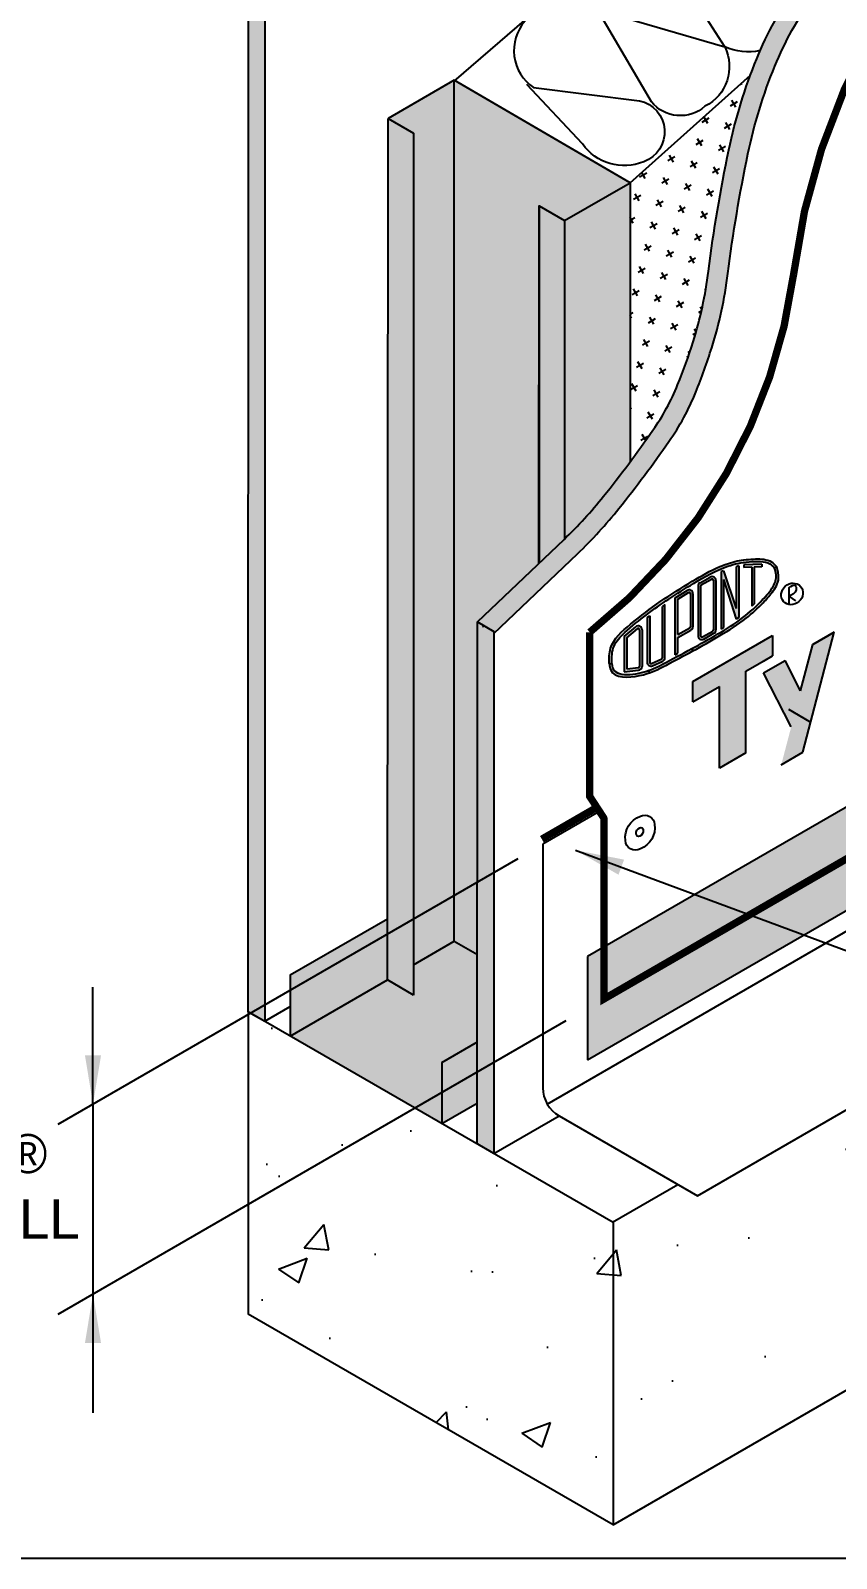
# Model space of a CAD drawing. Extents: x 27.5 to 78.5, y 3.2 to 69.2.
# Drawn here: x 39.84 to 49.72, y 39.02 to 57.75 of the extents above; entities that cross this region are included whole.
import ezdxf

# ---------------------------------------------------------------- set-up
doc = ezdxf.new("R2010")
doc.units = 0
doc.header["$LTSCALE"] = 1.5
doc.header["$MEASUREMENT"] = 0
doc.linetypes.add('DASHED', pattern=[0.75, 0.5, -0.25])
for name, color, linetype in [('CLADDING', 252, 'CONTINUOUS'), ('DUPONTLOGO', 242, 'CONTINUOUS'), ('FASTENING', 7, 'CONTINUOUS'), ('FLASHING', 124, 'CONTINUOUS'), ('INSULATION', 40, 'CONTINUOUS'), ('SEALANT', 252, 'CONTINUOUS'), ('STRUCTURE', 252, 'CONTINUOUS'), ('STRUCTURE_SHADING', 254, 'CONTINUOUS'), ('TEXT', 7, 'CONTINUOUS'), ('TITLE', 7, 'CONTINUOUS'), ('TYVEK', 160, 'DASHED'), ('TYVEK_TAPE', 130, 'CONTINUOUS'), ('TYVEK_TEXT', 182, 'CONTINUOUS')]:
    doc.layers.add(name, color=color, linetype=linetype)
doc.styles.add('DETAILS', font='sanss___.ttf', dxfattribs={"height": 1})
doc.dimstyles.new('TYVEKDETAILS', dxfattribs={"dimscale": 6, "dimtxt": 1.5, "dimasz": 0.1, "dimexe": 0.75, "dimexo": 0.75, "dimgap": 0.75, "dimtad": 0, "dimtih": 1, "dimtoh": 1, "dimdec": 4, "dimzin": 0, "dimtxsty": 'DETAILS', "dimcen": 0.0625, "dimazin": 3, "dimtfac": 1, "dimtdec": 4, "dimtofl": 0, "dimtmove": 0, "dimatfit": 3, "dimtolj": 1, "dimtzin": 0})

# ---------------------------------------------------------------- blocks, each defined once
blk = doc.blocks.new('A$C1409495A')
at = {"layer": 'DUPONTLOGO', "color": 242}
for p, q in [((0.2343235615273898, 0.523827359091797), (0.2343235615273898, 1.616091367395711e-07)), ((0.2343235615273898, 0.2619137603504669), (0.4408312526641112, 0.1288168849679323))]:
    blk.add_line(p, q, dxfattribs=at)
blk.add_ellipse((0.333973993873542, 0.3360725358395484), major_axis=(0.2603864479023359, 0.231586749987972), ratio=0.9031737347499492, dxfattribs=at)
blk.add_spline([(0.2343235615273898, 0.523827359091797), (0.4345512185534517, 0.5967801724010542), (0.456416738787766, 0.4563911861724819), (0.2343235615273898, 0.2619137603504669)], degree=3, dxfattribs=at)

msp = doc.modelspace()

# ---------------------------------------------------------------- hatches: boundary and pattern name
at = {"layer": 'DUPONTLOGO'}
h = msp.add_hatch(color=256, dxfattribs=at)
edge = h.paths.add_edge_path()
edge.add_spline(control_points=[(47.95210990937849, 51.00032775711185), (47.81886704680456, 50.91893686811019), (47.55463727323077, 50.75753312942994), (47.21905245677699, 50.49926466338906), (46.93222676198903, 50.25222191875929), (46.93197074085347, 50.05550508867682), (46.93188639119799, 49.99069404559296)], knot_values=[0, 0, 0, 0, 0.2326628988775917, 0.4613865531098924, 0.6535218754829092, 0.7479263056417517, 0.7479263056417517, 0.7479263056417517, 0.7479263056417517], degree=3, periodic=0)
edge.add_spline(control_points=[(46.93188639119799, 49.99069404559296), (46.932141868793, 49.98907154650709), (46.93239734638801, 49.98744904742125), (46.93265404636877, 49.9858275890447)], knot_values=[0, 0, 0, 0, 0.002347442690703379, 0.002347442690703379, 0.002347442690703379, 0.002347442690703379], degree=3, periodic=0)
edge.add_line((46.93265404636877, 49.98582758904465), (46.96352839466785, 49.99071688748194))
edge.add_spline(control_points=[(46.96352839466783, 49.99071688748192), (46.96339866997944, 49.99151760729131), (46.9632692543009, 49.9923226768951), (46.96314006714711, 49.99313210080024)], knot_values=[0.001174582396085617, 0.001174582396085617, 0.001174582396085617, 0.001174582396085617, 0.002358172592852494, 0.002358172592852494, 0.002358172592852494, 0.002358172592852494], degree=3, periodic=0)
edge.add_spline(control_points=[(46.96314006715365, 49.9931321007605), (46.96327227791453, 50.07101794756866), (46.96497519893182, 50.14234885718906), (47.01865262358133, 50.26465460993205), (47.06790294964257, 50.32082048902396), (47.21003164026879, 50.45140667377672), (47.30339701301746, 50.5232894490929), (47.4801086525672, 50.65809082655052), (47.56902113761453, 50.72108172479463), (47.76176279822684, 50.84742947583541), (47.86494144947528, 50.91046225239008), (47.96809365626231, 50.97347478082335)], knot_values=[0.001204580648238207, 0.001204580648238207, 0.001204580648238207, 0.001204580648238207, 0.1148556554967574, 0.1148556554967574, 0.2297113109935148, 0.2297113109935148, 0.3984913275604529, 0.3984913275604529, 0.5672713441273911, 0.5672713441273911, 0.7479263056417517, 0.7479263056417517, 0.7479263056417517, 0.7479263056417517], degree=3, periodic=0)
edge.add_spline(control_points=[(47.96809365626231, 50.97347478082335), (48.1045054199908, 51.05467140796806), (48.24003924463941, 51.13448454121433), (48.47226447187731, 51.21365657267722), (48.55778362530509, 51.23108732510556), (48.73773049840047, 51.24511375386831), (48.8413636643817, 51.25098011992328), (48.92307848544069, 51.20087408968642), (48.94119532319583, 51.18282605976674), (48.96059950217531, 51.16241483494292)], knot_values=[0, 0, 0, 0, 0.2378461726929006, 0.2378461726929006, 0.3759363467751121, 0.3759363467751121, 0.5140265208573236, 0.5140265208573236, 0.5560477353908875, 0.5560477353908875, 0.5560477353908875, 0.5560477353908875], degree=3, periodic=0)
edge.add_line((48.96059950217541, 51.16241483494289), (48.9886967251861, 51.17819404559298))
edge.add_spline(control_points=[(48.98869672518613, 51.17819404559296), (48.96808480699501, 51.20001388765684), (48.90039592301719, 51.27166955522617), (48.71282253012387, 51.27753650725869), (48.50171139687291, 51.25751479549189), (48.23531681435944, 51.1689015284644), (48.06181471216305, 51.06562755035708), (47.95210990937849, 51.00032775711185)], knot_values=[0, 0, 0, 0, 0.04405701235799464, 0.1446818277776674, 0.2573902707972445, 0.3686265973318987, 0.5599067828171413, 0.5599067828171413, 0.5599067828171413, 0.5599067828171413], degree=3, periodic=0)
h = msp.add_hatch(color=256, dxfattribs=at)
edge = h.paths.add_edge_path()
edge.add_spline(control_points=[(48.98869672518613, 51.17819404559296), (49.001623923636, 51.13068939483139), (49.03203319318281, 51.0189419241525), (48.93726809287509, 50.86296304643578), (48.79581624159018, 50.70757732468206), (48.59036084244772, 50.51671201272731), (48.2935745006962, 50.33253181072283), (48.07076381451216, 50.20846024262738), (47.96029155819205, 50.14694404559293)], knot_values=[0, 0, 0, 0, 0.07140672790437241, 0.16797347427779, 0.251697098529822, 0.3916885399395568, 0.5846187000068773, 0.7743438912938334, 0.7743438912938334, 0.7743438912938334, 0.7743438912938334], degree=3, periodic=0)
edge.add_line((47.96029155819205, 50.146944045593), (47.94552601414664, 50.17449021895013))
edge.add_spline(control_points=[(47.94552595814166, 50.17449018778862), (48.15973883425923, 50.2937638288375), (48.37816859851337, 50.40787343126905), (48.65736972956211, 50.62071995039528), (48.73896344658806, 50.69650850628602), (48.86069062615152, 50.824787301664), (48.90689437775891, 50.87765842639996), (48.97011022811321, 50.98393779038523), (48.98450705421419, 51.02960384459615), (48.97532901824088, 51.10655270447654), (48.96831918299613, 51.13388564957859), (48.96059950217531, 51.16241483494287)], knot_values=[0.0002505584379334802, 0.0002505584379334802, 0.0002505584379334802, 0.0002505584379334802, 0.3681301305683303, 0.3681301305683303, 0.5353339496185356, 0.5353339496185356, 0.6400473331687101, 0.6400473331687101, 0.7273425474151587, 0.7273425474151587, 0.7705355621334626, 0.7705355621334626, 0.7705355621334626, 0.7705355621334626], degree=3, periodic=0)
edge.add_line((48.96059950217531, 51.16241483494288), (48.98869672518603, 51.17819404559296))
for points in [[(48.30404155819205, 50.41315972239391), (48.33529155819181, 50.43382257047946), (48.33529155819228, 51.02190473489776), (48.49154155819205, 50.53713681090835), (48.52279155819201, 50.55779965899407), (48.52279155819203, 51.18916321275344), (48.49154155819228, 51.17911965660247), (48.49154155819222, 50.66636898926816), (48.33529155819215, 51.12890187584736), (48.30404155819203, 51.11885831969632)], [(48.7116329409553, 51.17400433244055), (48.80404155819192, 51.17797456212602), (48.80404155819198, 51.2092533908932), (48.58529155819201, 51.19985504937839), (48.58529155819201, 51.16857622061123), (48.6803829409553, 51.17266171222414), (48.6803829409553, 50.69481734070533), (48.7116329409553, 50.7240823074055)], [(47.61654155819215, 50.71419978631221), (47.58529155819215, 50.69280949074444), (47.58529155819192, 50.06444188985229, -0.2934388249167285), (47.5761672391626, 50.05023337930695), (47.4511672391626, 49.99304335092603, -0.5462656304046162), (47.42904155819193, 50.00725186147139), (47.42904155819201, 50.57815437112524), (47.39779155819217, 50.55595888900835), (47.39779155819192, 50.00725186147132, 0.5462656304051842), (47.46416860110405, 49.96462632983528), (47.58916860110416, 50.02181635821628, 0.2934388249164255), (47.61654155819203, 50.06444188985229)]]:
    msp.add_hatch(color=256, dxfattribs=at).paths.add_polyline_path(points)
h = msp.add_hatch(color=256, dxfattribs=at)
h.paths.add_polyline_path([(48.02279155819215, 50.33315514794822, 0.573672365212355), (48.09265400990151, 50.29230367687421), (48.21765400990139, 50.36264218337408, 0.2709125763483416), (48.24154155819203, 50.40349365444808), (48.24154155819192, 51.01072815620245, 0.5705986825333509), (48.17205848172173, 51.05179079741458), (48.04705848172161, 50.98296888349574, 0.2733997692986431), (48.02279155819193, 50.94190624228364)])
h.paths.add_polyline_path([(48.05404155819215, 50.94190624228368, -0.27339976929923), (48.06213053270204, 50.95559378935442), (48.18713053270189, 51.02441570327321, -0.5705986825352631), (48.21029155819203, 51.01072815620254), (48.21029155819203, 50.40349365444814, -0.2709125763481093), (48.20232904209515, 50.38987649742349), (48.07732904209515, 50.31953799092358, -0.5736723652120272), (48.05404155819204, 50.33315514794825)], flags=16)
h = msp.add_hatch(color=256, dxfattribs=at)
h.paths.add_polyline_path([(47.74154155819193, 50.10053286638352), (47.77279155819976, 50.11737643448674), (47.77279155828992, 50.31309488673534), (47.93565702351819, 50.40087842448069, 0.2758007751185747), (47.96029155798161, 50.44214132932336), (47.96029155815577, 50.84780086227042, 0.5880955590562489), (47.88868882041813, 50.88762302460475), (47.74154155843521, 50.79625131870858)])
h.paths.add_polyline_path([(47.77279155830617, 50.34859514429692), (47.92083004649376, 50.42838702772264, 0.275800775116446), (47.92904155798149, 50.44214132933678), (47.92904155815577, 50.84780086228383, 0.588095559058059), (47.90517397890985, 50.8610749163953), (47.77279155850388, 50.77887150044212)], flags=16)
h = msp.add_hatch(color=256, dxfattribs=at)
h.paths.add_polyline_path([(47.33529155819238, 50.40628822378383, 0.6390099729077502), (47.25808834629507, 50.4420298687952), (47.11654155819203, 50.32192177131944), (47.11654155819203, 49.89128676970395), (47.29356203254034, 49.91083646710678, 0.3823525855096099), (47.33529155819192, 49.95742820155317)])
h.paths.add_polyline_path([(47.30404155819181, 49.9574282015532, -0.3823525855080085), (47.29013171630802, 49.94189762340443), (47.14779155819204, 49.92617793318396), (47.14779155819193, 50.30745441459744), (47.2783071542266, 50.41820210545436, -0.6390099729074262), (47.30404155819237, 50.40628822378391)], flags=16)
h = msp.add_hatch(color=256, dxfattribs=at)
edge = h.paths.add_edge_path()
edge.add_spline(control_points=[(47.94552595814184, 50.17449018778865), (47.82281160733946, 50.10870720829297), (47.70019847937219, 50.04243243134417), (47.5308021044624, 49.95514140240257), (47.47785355361961, 49.92957376352402), (47.41904254822825, 49.90858231425713)], knot_values=[0.2810519083259829, 0.2810519083259829, 0.2810519083259829, 0.2810519083259829, 0.4864092395876224, 0.4864092395876224, 0.5821236414411977, 0.5821236414411977, 0.5821236414411977, 0.5821236414411977], degree=3, periodic=0)
edge.add_line((47.41904254822818, 49.9085823142571), (47.42954648168929, 49.87915381429752))
edge.add_spline(control_points=[(47.42954648168929, 49.87915381429752), (47.50362128424909, 49.90559777030906), (47.67021218186667, 49.99145312668298), (47.85012008032108, 50.08788895333228), (47.96029155819205, 50.14694404559293)], knot_values=[0.2810600832013738, 0.2810600832013738, 0.2810600832013738, 0.2810600832013738, 0.3977592114784792, 0.5821236414411975, 0.5821236414411975, 0.5821236414411975, 0.5821236414411975], degree=3, periodic=0)
edge.add_line((47.96029150160889, 50.14694401541155), (47.94552595814187, 50.17449018778867))
h = msp.add_hatch(color=256, dxfattribs=at)
edge = h.paths.add_edge_path()
edge.add_line((47.42954648168927, 49.87915381429752), (47.41904254822823, 49.90858231425713))
edge.add_spline(control_points=[(47.41904254822825, 49.90858231425713), (47.4002583345424, 49.90187765301252), (47.38087605594782, 49.89563983690925), (47.27722808267299, 49.86642977318559), (47.16853118298714, 49.84986912017476), (47.04673004834713, 49.86913025111323), (47.01508182392754, 49.88256152072478), (46.97741081451917, 49.92096854406952), (46.97007599846404, 49.95030209729522), (46.96352839466783, 49.99071688748192)], knot_values=[0.002358172592852481, 0.002358172592852481, 0.002358172592852481, 0.002358172592852481, 0.03292931765771284, 0.03292931765771284, 0.1592148645761484, 0.1592148645761484, 0.2213124727474919, 0.2213124727474919, 0.2810519083259829, 0.2810519083259829, 0.2810519083259829, 0.2810519083259829], degree=3, periodic=0)
edge.add_line((46.96352839466786, 49.99071688748194), (46.93265404636877, 49.98582758904464))
edge.add_spline(control_points=[(46.93265404636877, 49.9858275890447), (46.936835448753, 49.95941554997012), (46.96245968634528, 49.81078019689781), (47.22774789550303, 49.81817551373203), (47.39066518713125, 49.86527358502342), (47.42954648168929, 49.87915381429752)], knot_values=[0.002347442690703379, 0.002347442690703379, 0.002347442690703379, 0.002347442690703379, 0.04058508663443653, 0.2198056076657352, 0.2810600832013738, 0.2810600832013738, 0.2810600832013738, 0.2810600832013738], degree=3, periodic=0)
at = {"layer": 'INSULATION'}
h = msp.add_hatch(dxfattribs=at)
h.set_pattern_fill('CROSS', color=256, scale=0.8, angle=30, style=0)
h.set_pattern_definition([(30, (74.53968868966683, 6.784112725348606), (0.07320508075688777, 0.2732050807568878), [0.1, -0.3]), (120, (74.60798995985604, 6.765811455159384), (-0.2732050807568877, 0.07320508075688778), [0.09999999999999994, -0.2999999999999998])])
h.paths.add_polyline_path([(48.15017014369367, 54.80090748215726, -0.0207311522296443), (48.39936600750201, 56.28737606691548, -0.03672984945381909), (48.66354595243638, 57.20270599570456), (47.18917631695811, 55.88487270343426), (47.1891763169586, 52.46313651395841, 0.007628441071117122), (47.46866675688045, 52.85051075652136, 0.05565526587535737), (47.77212284757305, 53.40789263058775, 0.02091384948871555), (47.96174224206688, 53.93463845639484, 0.04479910819463596)])
at = {"layer": 'STRUCTURE'}
h = msp.add_hatch(dxfattribs=at)
h.set_pattern_fill('AR-SAND', color=256, scale=0.25, style=0)
h.set_pattern_definition([(37.50000000000001, (76.08999048823343, 7.033721541266445), (-0.01574833952740204, 0.4817059422532897), [0, -0.38, 0, -0.425, 0, -0.40625]), (7.499999999999999, (76.08999048823343, 7.033721541266445), (0.4424441763169318, 0.7055365163074351), [0, -0.205, 0, -0.3425, 0, -0.13125]), (327.5, (75.78249048823342, 7.033721541266445), (0.7785354654378738, 0.001414763384241124), [0, -0.125, 0, -0.45, 0, -0.5875]), (317.5, (75.78249048823342, 7.033721541266445), (0.7515316511430733, 0.2194188912335623), [0, -0.0625, 0, -0.295, 0, -0.3375])])
h.paths.add_polyline_path([(42.70899020540763, 58.30159015461075), (42.50899020540769, 58.41706020844864), (42.50532327678872, 45.72548620469437), (42.53608028850466, 45.7077286357007), (42.70899020540763, 45.80755822277018)])
h.paths.add_polyline_path([(55.76806102688651, 65.84124820875768), (55.56055027136289, 65.95238192587173), (42.50899020540788, 58.41706020844854), (42.70899020540789, 58.3015901546106)])
h.paths.add_polyline_path([(42.70899020540763, 45.80755822277017), (42.53608028850468, 45.70772863570069), (42.70899020540763, 45.60789904863123)])
h = msp.add_hatch(dxfattribs=at)
h.set_pattern_fill('AR-SAND', color=256, scale=0.25, style=0)
h.set_pattern_definition([(37.50000000000001, (74.53968868966683, 6.784112725348606), (-0.01574833952740204, 0.4817059422532897), [0, -0.38, 0, -0.425, 0, -0.40625]), (7.499999999999999, (74.53968868966683, 6.784112725348606), (0.4424441763169318, 0.7055365163074351), [0, -0.205, 0, -0.3425, 0, -0.13125]), (327.5, (74.23218868966683, 6.784112725348606), (0.7785354654378738, 0.001414763384241124), [0, -0.125, 0, -0.45, 0, -0.5875]), (317.5, (74.23218868966683, 6.784112725348606), (0.7515316511430733, 0.2194188912335623), [0, -0.0625, 0, -0.295, 0, -0.3375])])
h.paths.add_polyline_path([(58.5331259685736, 64.24483722034785), (58.32561521304996, 64.35597093746192), (50.42557564408303, 59.79488096570939), (50.62557564408304, 59.67941091187145)])
h.paths.add_polyline_path([(50.63728690862531, 59.67264941013543), (50.42557564408303, 59.79488096570938, 0.02202440919495274), (49.23908446332102, 58.29683573957614, 0.06029966926027795), (48.74186124972452, 57.40399898430738, 0.04506024657636597), (48.39936600750201, 56.28737606691546, 0.02073115222964359), (48.15017014369368, 54.80090748215729, -0.04479910819463411), (47.9617422420669, 53.9346384563949, -0.02091384948871538), (47.77212284757308, 53.40789263058782, -0.05565526587535707), (47.46866675688049, 52.85051075652142, -0.01612494577826618), (46.86417741450685, 52.04200037745606, -0.03370422444087551), (46.37853862616671, 51.51187574299327), (45.31913900224888, 50.50136698537707), (45.51913900224882, 50.3858969315392), (45.51913900224882, 50.36046517679755), (46.54418963546676, 51.33821013581132, 0.03370422444086479), (47.05165985458741, 51.89216602004284, 0.01612494577826873), (47.66541616367502, 52.7130710572857, 0.05565526587535749), (47.99434096466615, 53.31723333191631, 0.02091384948871565), (48.19075766795198, 53.86286147744845, 0.04479910819463601), (48.38830828113387, 54.77107080177028, -0.02073115222964427), (48.63421506367419, 56.23791981538912, -0.04506024657635373), (48.96405107240266, 57.31327036314376, -0.06032015627787331), (49.43340417992303, 58.15598134137856, -0.02256722528568807)])
h.paths.add_polyline_path([(45.51913900224882, 50.38589693153919), (45.31913900224887, 50.50136698537708), (45.31731199514517, 47.3134735102083), (45.51913900224882, 47.42999838708933)])
h.paths.add_polyline_path([(45.51913900224882, 47.42999838708934), (45.31731199514517, 47.31347351020831), (45.31597749087307, 44.98493441859453), (45.51913900224882, 45.1022297718763)])
h.paths.add_polyline_path([(45.51913900224882, 45.1022297718763), (45.31597749087306, 44.98493441859453), (45.31547207362991, 44.10304604037522), (45.51913900224882, 43.98545888431206)])
h = msp.add_hatch(dxfattribs=at)
h.set_pattern_fill('AR-CONC', color=256, scale=0.5, style=0)
h.set_pattern_definition([(49.99999999999999, (74.53968868966683, 6.784112725348606), (3.586300913003767, -0.3137606749129755), [0.375, -4.125]), (355, (74.53968868966683, 6.784112725348606), (-0.693756668065, 3.760960668500059), [0.3, -3.3]), (100.4514, (74.83854708966682, 6.757966025348606), (2.892546908570108, 3.447197710304768), [0.3187009499999999, -3.505710559999998]), (46.18420000000001, (74.53968868966683, 7.784112725348606), (5.336205243128222, -0.8275950716450904), [0.5625, -6.1875]), (96.6356, (74.98437241466682, 7.715146190348607), (4.673313527743517, 4.870589354502209), [0.47805144, -5.258565]), (351.1842, (74.53968868966683, 7.784112725348606), (4.673309725668136, 4.870593004626623), [0.45, -4.95]), (21, (75.03968868966683, 7.534112725348606), (2.984535260592308, -2.013094453326694), [0.375, -4.125]), (326.0000000000001, (75.03968868966683, 7.534112725348606), (1.216576659607909, 3.625750225234265), [0.3, -3.3]), (71.4514, (75.28839985466682, 7.366354695348607), (4.20111314290745, 1.612652483549762), [0.31870095, -3.50571056]), (37.50000000000001, (74.53968868966683, 6.784112725348606), (0.06079927658645334, 1.664469269156557), [0, -3.26, 0, -3.35, 0, -3.3125]), (7.499999999999999, (74.53968868966683, 6.784112725348606), (1.315347687210743, 1.972058559411801), [0, -1.91, 0, -3.185, 0, -1.2625]), (327.5, (73.42468868966682, 6.784112725348606), (2.669112180862045, -0.112774358671899), [0, -1.25, 0, -3.9, 0, -5.175]), (317.5, (72.92468868966682, 6.784112725348606), (2.915930846711931, 0.5005249116615882), [0, -1.625, 0, -2.59, 0, -3.675])])
h.paths.add_polyline_path([(60.6969970902032, 47.35456132178302), (60.6969970902032, 50.51233982469029), (47.67661883615988, 42.99502093476762), (47.43586022074683, 43.41202708902294), (46.98116473033427, 43.14950852523395), (46.98116473033427, 39.43572181665291)])
h.paths.add_polyline_path([(46.98116473033429, 43.14135793663977), (44.5519870434113, 44.54384432809417), (42.50532327678871, 43.36220245149396), (42.50532327678871, 42.01985008470755), (46.98116473033427, 39.43572181665292)])
h.paths.add_polyline_path([(44.5519870434113, 44.54384432809417), (42.53608028850468, 45.7077286357007), (42.50532327678871, 45.68997106670701), (42.50532327678871, 43.36220245149397)])
at = {"layer": 'STRUCTURE_SHADING'}
h = msp.add_hatch(color=256, dxfattribs=at)
h.paths.add_polyline_path([(44.21555275337764, 46.11562183745572), (44.21587480372006, 46.67755845124355), (43.02257064619035, 45.98860397466867), (43.02257064619036, 45.42685329673272)])
h.paths.add_polyline_path([(44.21587480372005, 46.67755845124356), (44.21598272661362, 46.86587008261914), (43.02257064619035, 46.17685329673269), (43.02257064619035, 45.98860397466868)])
h.paths.add_polyline_path([(45.31680240309446, 46.42430062731713), (45.03350125186547, 46.58786462324093), (44.53410243581755, 46.29953658236264), (44.53410243581754, 45.92959841285695), (44.21372658319608, 46.1145674976098), (43.02257064619037, 45.42685329673271), (44.5519870434113, 44.54384432809419), (44.88129918013919, 44.73397277888145), (44.88129918013918, 45.1037158773069), (45.31618946372174, 45.3547998996012)])
h.paths.add_polyline_path([(45.31618946372173, 45.35479989960121), (44.88129918013918, 45.1037158773069), (44.88129918013919, 44.73397277888142), (45.31597749087307, 44.98493441859451)], flags=17)
h.paths.add_polyline_path([(45.31597749087306, 44.98493441859453), (44.88129918013919, 44.73397277888143), (44.8812991801392, 44.35371587730691), (45.31575949048576, 44.6045516544377)])
h.paths.add_polyline_path([(45.03350125186547, 57.14029312431683), (44.22160243581764, 56.67154312431681), (44.53410243581755, 56.49112116519508), (44.53410243581754, 46.86128726029862), (45.03350125186547, 47.14961530117689)])
h.paths.add_polyline_path([(44.53410243581756, 56.4911211651951), (44.22160243581764, 56.6715431243168), (44.21587480372006, 46.67755845124355), (44.53410243581754, 46.86128726029862)])
h.paths.add_polyline_path([(46.07416594527869, 55.60196508343852), (46.38666594527859, 55.42154312431686), (47.18917631692143, 55.88487270341231), (45.04261496929874, 57.13498548442178), (45.03350125186547, 57.1271152379252), (45.03350125186549, 47.14961530117687), (45.31731199514518, 47.31347351020831), (45.31913900224889, 50.50136698537707), (46.07165412129575, 51.21915383452026)])
h.paths.add_polyline_path([(46.38666594527861, 55.42154312431685), (46.07416594527862, 55.60196508343856), (46.07416594527862, 51.22154973883717), (46.37853862616671, 51.51187574299327, 0.0005264766358230605), (46.3866659452786, 51.5196443497678)], flags=17)
h.paths.add_polyline_path([(47.18917631695811, 55.88487270343348), (46.3866659452786, 55.42154312431686), (46.3866659452786, 53.11833380051462), (46.3866659452786, 51.5196443497678, 0.03317715909338365), (46.8641774145067, 52.04200037745589, 0.008495459695957653), (47.1891763169586, 52.46313651395841)])
h.paths.add_polyline_path([(51.60025597998427, 62.66058297385781), (51.32962304130155, 62.81683297385788), (51.32962304130166, 62.50433297385781), (51.64212304130154, 62.32391101473611)])
h.paths.add_polyline_path([(52.14152185734947, 62.97308297385788), (52.14152185734946, 63.27474213204875), (52.13213341294433, 63.28016255295333), (51.32962304130156, 62.81683297385787), (51.60025597998428, 62.66058297385781)])
h.paths.add_polyline_path([(52.14152185734947, 63.27474213204875), (52.14152185734947, 62.97308297385784), (54.02773753927677, 61.87459010556447), (54.29719692240874, 62.0301625529514)])
h.paths.add_polyline_path([(53.18218655076262, 61.74725493297959), (53.18218655076262, 61.38641101473218), (53.48529810636079, 61.56141255295129)])
h = msp.add_hatch(color=256, dxfattribs=at)
h.paths.add_polyline_path([(45.31731199514516, 47.31347351020831), (45.03350125186547, 47.14961530117688), (45.03350125186548, 46.58786462324092), (45.31680240309446, 46.42430062731712)])
h.paths.add_polyline_path([(45.03350125186548, 47.14961530117688), (44.53410243581754, 46.86128726029862), (44.53410243581754, 46.29953658236265), (45.03350125186547, 46.58786462324092)])
h.paths.add_polyline_path([(44.53410243581755, 46.86128726029862), (44.21587480372006, 46.67755845124355), (44.21555154527629, 46.11351385526154), (44.53410243581755, 45.92959841285695)])
msp.add_hatch(color=256, dxfattribs=at).paths.add_polyline_path([(44.88129918013919, 44.73397277888143), (44.55198704341132, 44.54384432809417), (44.88129918013919, 44.35371587730693)])
at = {"layer": 'TYVEK_TAPE'}
msp.add_hatch(color=256, dxfattribs=at).paths.add_polyline_path([(51.09061344287785, 48.95439367574044), (46.66859279940816, 46.40133886687114), (46.66859279940816, 45.13695532291661), (51.09061344287785, 47.69001013178591)])
at = {"layer": 'TYVEK_TEXT'}
for points in [[(49.69234236576088, 50.3776064782955), (49.43008283934171, 50.22619087011971), (49.28014032747242, 49.65563564787735), (49.08857648839552, 50.02902208647106), (48.82631696197645, 49.87760647829546), (49.1649920965713, 49.2174782257195), (49.04282331292261, 48.75260647829555), (49.30508283934172, 48.90402208647113)], [(48.28505108461118, 49.70944404559295), (48.28505108461118, 48.70944404559292), (48.60981061103032, 48.89694404559294), (48.60981061103043, 49.89694404559292), (48.93457013744958, 50.08444404559293), (48.93457013744958, 50.33444404559292), (47.96029155819203, 49.77194404559293), (47.96029155819203, 49.52194404559293)]]:
    msp.add_hatch(color=256, dxfattribs=at).paths.add_polyline_path(points)

# ---------------------------------------------------------------- linework, layer by layer
at = {"layer": 'CLADDING'}
msp.add_lwpolyline([(46.96352839466775, 49.99071688748191), (46.93265404636875, 49.98582758904463)], dxfattribs=at)
at = {"layer": 'DUPONTLOGO'}
for p, q in [((48.33529155819215, 51.12890187584736), (48.30404155819203, 51.11885831969632)), ((48.30404155819203, 51.11885831969632), (48.30404155819203, 50.4131597223939)), ((48.33529155819215, 51.12890187584736), (48.49154155819215, 50.66636898926848)), ((48.52279155819203, 51.18916321275344), (48.49154155819215, 51.17911965660244)), ((48.49154155819227, 51.17911965660244), (48.49154155819227, 50.66636898926839)), ((48.52279155819203, 51.18916321275344), (48.52279155819203, 50.55779965899409)), ((48.80404155819203, 51.2092533908932), (48.58529155819203, 51.19985504937839)), ((48.58529155819203, 51.19985504937839), (48.58529155819203, 51.16857622061123)), ((48.6803829409554, 51.17266171222414), (48.58529155819193, 51.16857622061123)), ((48.6803829409553, 51.17333302233234), (48.6803829409553, 50.69481734070538)), ((48.80538294095529, 51.17803219308973), (48.7116329409553, 51.17400433244055)), ((48.7116329409553, 51.17400433244055), (48.7116329409553, 50.72408230740545)), ((48.80404155819203, 51.2092533908932), (48.80404155819192, 51.17797456212602)), ((48.98869672518608, 51.17819404559296), (48.96059950217537, 51.16241483494285)), ((48.02279155819193, 50.94190624228362), (48.02279155819215, 50.33315514794822)), ((48.04705848172161, 50.98296888349574), (48.17205848172173, 51.05179079741458)), ((48.05404155819215, 50.94190624228368), (48.05404155819204, 50.33315514794825)), ((48.06213053270201, 50.9555937893544), (48.18713053270189, 51.02441570327321)), ((48.21029155819203, 51.0107281562025), (48.21029155819203, 50.40349365444814)), ((48.24154155819192, 51.01072815620245), (48.24154155819203, 50.40349365444808)), ((48.33529155819226, 51.02190473489776), (48.49154155819203, 50.53713681090835)), ((48.33529155819226, 51.02190473489787), (48.33529155819181, 50.43382257047961)), ((47.7415415584351, 50.7962513187085), (47.88868882041813, 50.88762302460475)), ((47.74154155819193, 50.10053286638352), (47.74154155843521, 50.79625131870847)), ((47.77279155850388, 50.77887150044212), (47.90517397890985, 50.8610749163953)), ((47.77279155830617, 50.34859514429692), (47.77279155850388, 50.77887150044212)), ((47.92904155815577, 50.84780086228383), (47.92904155798149, 50.44214132933678)), ((47.96029155815577, 50.84780086227042), (47.96029155798161, 50.44214132932336)), ((47.39779155819215, 50.55595888900834), (47.42904155819204, 50.57815437112524)), ((47.42904155819204, 50.57815437112524), (47.42904155819193, 50.0072518614713)), ((47.61654155819215, 50.71419978631221), (47.58529155819215, 50.69280949074444)), ((47.58529155819192, 50.06444188985228), (47.58529155819215, 50.69280949074444)), ((47.61654155819203, 50.06444188985228), (47.61654155819215, 50.71419978631221)), ((48.52279155819203, 50.55779965899409), (48.49154155819203, 50.53713681090835)), ((48.7116329409553, 50.72408230740548), (48.6803829409554, 50.69481734070547)), ((47.11654155819203, 50.32192177131944), (47.25808834629507, 50.4420298687952)), ((47.14779155819193, 50.30745441459743), (47.2783071542266, 50.41820210545436)), ((47.30404155819237, 50.40628822378387), (47.30404155819181, 49.9574282015532)), ((47.33529155819238, 50.40628822378383), (47.33529155819192, 49.95742820155317)), ((47.39779155819215, 50.55595888900834), (47.39779155819192, 50.0072518614713)), ((47.77279155830607, 50.34859514429687), (47.92083004649376, 50.42838702772264)), ((47.77279155829003, 50.3130948867354), (47.93565702351819, 50.40087842448069)), ((48.07732904209515, 50.31953799092358), (48.20232904209515, 50.38987649742349)), ((48.33529155819181, 50.43382257047948), (48.30404155819203, 50.4131597223939)), ((47.11654155819203, 50.32192177131944), (47.11654155819203, 49.89128676970395)), ((47.14779155819193, 50.30745441459743), (47.14779155819204, 49.92617793318396)), ((47.77279155819976, 50.11737643448674), (47.77279155828992, 50.31309488673526)), ((48.09265400990151, 50.29230367687421), (48.21765400990139, 50.36264218337408)), ((47.45116723916263, 49.99304335092604), (47.57616723916274, 50.050233379307)), ((47.46416860110403, 49.96462632983528), (47.58916860110415, 50.02181635821626)), ((47.74154155819193, 50.10053286638352), (47.77279155819976, 50.11737643448674)), ((47.94552595814186, 50.17449018778865), (47.96029150167081, 50.14694401529597)), ((47.96029155819203, 50.14694404559293), (47.94552790723154, 50.17448668726576)), ((47.11654155819203, 49.89128676970395), (47.29356203254034, 49.91083646710678)), ((47.14779155819204, 49.92617793318396), (47.29013171630802, 49.94189762340443)), ((47.42954648168929, 49.87915381429751), (47.41904254822818, 49.90858231425716))]:
    msp.add_line(p, q, dxfattribs=at)
for centre, radius, start, end in [((48.06966655819193, 50.94190624228362), 0.04687499999999999, 118.8360950130773, 180), ((48.06966655819215, 50.94190624228368), 0.01562499999999999, 118.8360950130773, 180), ((48.19466655819193, 51.01072815620245), 0.04687499999999999, 0, 118.8360950130634), ((48.19466655819204, 51.0107281562025), 0.01562499999999999, 0, 118.8360950130791), ((47.91341655815577, 50.84780086229055), 0.04687499999999999, 359.9999999753909, 121.8383859097844), ((47.91341655815577, 50.84780086229055), 0.01562499999999999, 359.9999999753909, 121.8383859097844), ((47.28841655819238, 50.40628822378389), 0.04687499999999999, 359.9999999999345, 130.3159340501481), ((47.28841655819238, 50.40628822378389), 0.01562499999999999, 359.9999999999345, 130.3159340501481), ((47.9134165579816, 50.4421413293435), 0.01562499999999999, 298.3244090050583, 359.9999999753742), ((47.9134165579816, 50.4421413293435), 0.04687499999999999, 298.3244090050583, 359.9999999753742), ((48.19466655819204, 50.40349365444814), 0.01562499999999999, 299.3668080741876, 0), ((48.19466655819204, 50.40349365444808), 0.04687499999999999, 299.3668080742091, 1.058488597991058e-11), ((48.06966655819215, 50.33315514794822), 0.04687499999999999, 180.0000000000094, 299.3668080741979), ((48.06966655819203, 50.33315514794825), 0.01562499999999999, 180, 299.3668080742091), ((47.44466655819192, 50.0072518614713), 0.04687499999999999, 179.9999999999788, 294.5850530263612), ((47.44466655819192, 50.0072518614713), 0.01562499999999999, 179.9999999999788, 294.5850530263612), ((47.56966655819204, 50.06444188985229), 0.01562499999999999, 294.5850530263783, 359.9999999999808), ((47.56966655819204, 50.06444188985229), 0.04687499999999999, 294.5850530263783, 359.9999999999808), ((47.28841655819193, 49.95742820155323), 0.01562499999999999, 276.3020641363324, 359.9999999999296), ((47.28841655819193, 49.95742820155323), 0.04687499999999999, 276.3020641363324, 359.9999999999296)]:
    msp.add_arc(centre, radius, start, end, dxfattribs=at)
for points, knots in [([(47.94552595814166, 50.17449018778862), (48.15973883425923, 50.2937638288375), (48.37816859851337, 50.40787343126905), (48.65736972956211, 50.62071995039528), (48.73896344658806, 50.69650850628602), (48.86069062615152, 50.824787301664), (48.90689437775891, 50.87765842639996), (48.97011022811321, 50.98393779038523), (48.98450705421419, 51.02960384459615), (48.97532901824088, 51.10655270447654), (48.96831918299613, 51.13388564957859), (48.96059950217531, 51.16241483494287)], [0.0002505584379334802, 0.0002505584379334802, 0.0002505584379334802, 0.0002505584379334802, 0.3681301305683303, 0.3681301305683303, 0.5353339496185356, 0.5353339496185356, 0.6400473331687101, 0.6400473331687101, 0.7273425474151587, 0.7273425474151587, 0.7705355621334626, 0.7705355621334626, 0.7705355621334626, 0.7705355621334626]), ([(47.96809365626231, 50.97347478082335), (48.1045054199908, 51.05467140796806), (48.24003924463941, 51.13448454121433), (48.47226447187731, 51.21365657267722), (48.55778362530509, 51.23108732510556), (48.73773049840047, 51.24511375386831), (48.8413636643817, 51.25098011992328), (48.92307848544069, 51.20087408968642), (48.94119532319583, 51.18282605976674), (48.96059950217531, 51.16241483494292)], [0, 0, 0, 0, 0.2378461726929006, 0.2378461726929006, 0.3759363467751121, 0.3759363467751121, 0.5140265208573236, 0.5140265208573236, 0.5560477353908875, 0.5560477353908875, 0.5560477353908875, 0.5560477353908875]), ([(46.96314006715365, 49.9931321007605), (46.96327227791453, 50.07101794756866), (46.96497519893182, 50.14234885718906), (47.01865262358133, 50.26465460993205), (47.06790294964257, 50.32082048902396), (47.21003164026879, 50.45140667377672), (47.30339701301746, 50.5232894490929), (47.4801086525672, 50.65809082655052), (47.56902113761453, 50.72108172479463), (47.76176279822684, 50.84742947583541), (47.86494144947528, 50.91046225239008), (47.96809365626231, 50.97347478082335)], [0.001204580648238207, 0.001204580648238207, 0.001204580648238207, 0.001204580648238207, 0.1148556554967574, 0.1148556554967574, 0.2297113109935148, 0.2297113109935148, 0.3984913275604529, 0.3984913275604529, 0.5672713441273911, 0.5672713441273911, 0.7479263056417517, 0.7479263056417517, 0.7479263056417517, 0.7479263056417517]), ([(46.96314006714711, 49.99313210080024), (46.96978972707211, 49.95146856423978), (46.97704485818876, 49.92134165043288), (47.01508182392754, 49.88256152072478), (47.04673004834713, 49.86913025111323), (47.16853118298714, 49.84986912017476), (47.27722808267299, 49.86642977318559), (47.44412234553802, 49.91346390129608), (47.51360141578516, 49.9462777781725), (47.70019847937219, 50.04243243134417), (47.82281160733946, 50.10870720829297), (47.94552595814184, 50.17449018778865)], [0.001174582396085617, 0.001174582396085617, 0.001174582396085617, 0.001174582396085617, 0.06209760817134347, 0.06209760817134347, 0.1241952163426869, 0.1241952163426869, 0.2504807632611225, 0.2504807632611225, 0.3767663101795581, 0.3767663101795581, 0.5821236414411975, 0.5821236414411975, 0.5821236414411975, 0.5821236414411975])]:
    msp.add_open_spline(points, degree=3, knots=knots, dxfattribs=at)
for points in [[(47.95210990937849, 51.00032775711185), (48.28945317255729, 51.18074937506532), (48.50125687299933, 51.24881753092956), (48.72534560368004, 51.27325138640714), (48.92336073287006, 51.23731501868821), (48.98869672518613, 51.17819404559296)], [(47.96029155819205, 50.14694404559293), (48.29035162999335, 50.3341416466406), (48.61206662336136, 50.54718542077313), (48.81905410299296, 50.73572347514852), (48.92906318720397, 50.86196365267784), (49.01055388778732, 51.03706308654051), (48.98869672518613, 51.17819404559296)], [(46.93188639119799, 49.99069404559296), (46.94942529956133, 50.17868652530393), (47.19489976198511, 50.47433194926867), (47.55932509928735, 50.75083188336208), (47.95210990937849, 51.00032775711185)], [(46.93188639119799, 49.99069404559296), (46.95145446873485, 49.91191786029555), (47.30338696931668, 49.84392156871178), (47.63477107603595, 49.97374650566013), (47.96029155819205, 50.14694404559293)]]:
    msp.add_spline(points, degree=3, dxfattribs=at)
at = {"layer": 'FASTENING'}
for points in [[(47.3145154032712, 48.12123398520318, -0.546252201092799), (47.48772048402809, 48.02123398520318, -0.3537160203436517), (47.3145154032712, 47.72123398520317, -0.5560120530374328), (47.13060341597071, 47.82269588319933, -0.3458248453514607), (47.3145154032712, 48.12123398520318, -1.000000000000007)], [(47.30755084314868, 47.97815125741836, -0.546252201092799), (47.3508521133379, 47.95315125741837, -0.3537160203436517), (47.30755084314868, 47.87815125741837, -0.5560120530374328), (47.26157284632355, 47.90351673191741, -0.3458248453514607), (47.30755084314868, 47.97815125741836, -1.000000000000007)]]:
    msp.add_lwpolyline(points, format="xyb", dxfattribs=at)
at = {"layer": 'FLASHING'}
for p, q in [((48.01489877577355, 43.4683310518019), (60.93775570561624, 50.92934597894562)), ((46.81489580401036, 48.17810392539064), (46.11917304905341, 47.7764282055349)), ((46.11917304905341, 47.7764282055349), (46.11917304905341, 44.79376891810931)), ((46.17276288753963, 44.59376891810932), (51.0906134428659, 47.43309126006129)), ((46.3191730490534, 44.44735875659554), (48.01489877577355, 43.4683310518019))]:
    msp.add_line(p, q, dxfattribs=at)
msp.add_arc((46.5191730490534, 44.79376891810931), 0.3999999999999999, 180, 240, dxfattribs=at)
at = {"layer": 'INSULATION'}
msp.add_line((45.3891481673099, 50.43916971999558), (45.38768006435832, 50.44464875480161), dxfattribs=at)
for points in [[(45.03350125186548, 57.12711523792519), (51.32962304130164, 62.5641973965814)], [(47.18917631692044, 55.88487270340058), (48.66354595243638, 57.20270599570456)]]:
    msp.add_lwpolyline(points, dxfattribs=at)
msp.add_lwpolyline([(48.78372982878422, 57.50294282968842, -0.1604671838040611), (48.34929769547393, 57.54989165646995), (47.61564065725707, 58.69621245378544, 0.3022487078637426), (46.87921976804193, 58.57455524555434, 0.3254773018761404), (46.78874882377289, 58.0017031823592), (48.34929769547393, 57.54989165646995, -0.4122668321748071), (48.10591024484987, 56.82103906585645, -0.4290572560126745), (47.45002563735122, 56.87658075384125), (46.78874882377289, 58.0017031823592, 0.4190233518637325), (45.89630683762756, 57.86366869279359, 0.4440705377667838), (46.00296644937668, 57.05216681049942), (47.30302170675208, 56.8886398484356, -0.755324433505207), (47.35632975944564, 56.14202964473809, -0.3502475624283515), (46.6034097945285, 56.36083424621713), (45.92160370758794, 57.08985596167955)], format="xyb", dxfattribs=at)
at = {"layer": 'SEALANT', "linetype": 'CONTINUOUS', "const_width": 0.09}
msp.add_lwpolyline([(46.10683720099086, 47.83960286483966), (46.78161082818178, 48.22918360014042)], dxfattribs=at)
at = {"layer": 'STRUCTURE'}
for p, q in [((45.03350125186548, 57.14029312431683), (44.22160243581764, 56.67154312431679)), ((45.03350125186548, 57.14029312431683), (44.22160243581764, 56.67154312431679)), ((45.03350125186549, 46.58786462324093), (45.03350125186548, 57.14029312431683)), ((47.18917631692143, 55.88487270341231), (45.03350125186548, 57.14029312431683)), ((44.21555154527629, 46.11351385526154), (44.22160243581764, 56.67154312431679)), ((44.22160243581764, 56.67154312431679), (44.53410243581755, 56.49112116519509)), ((44.22160243581764, 56.67154312431679), (44.53410243581755, 56.49112116519509)), ((44.53410243581755, 56.49112116519509), (44.53410243581754, 45.92959841285695)), ((46.3866659452786, 55.42154312431686), (47.18917631692143, 55.88487270341231)), ((47.18917631695811, 55.88487270343425), (47.1891763169586, 52.4631365139584)), ((46.07416594527862, 55.60196508343859), (46.07416594527862, 51.22154973883718)), ((46.07416594527862, 55.60196508343859), (46.3866659452786, 55.42154312431686)), ((46.3866659452786, 55.42154312431686), (46.3866659452786, 53.11833380051462)), ((46.98116473033427, 39.43572181665292), (60.6969970902032, 47.35456132178302)), ((44.53410243581755, 46.29953658236265), (45.03350125186548, 46.58786462324092)), ((45.03350125186548, 46.58786462324092), (45.31680240309446, 46.42430062731712)), ((43.02257064619035, 46.1768532967327), (43.02257064619037, 45.42685329673269)), ((44.53410243581755, 45.92959841285695), (44.21372658319608, 46.1145674976098)), ((44.53410243581755, 45.92959841285695), (44.53410243581755, 45.92959841285695)), ((46.98116473033428, 43.14135793663977), (42.50532327678871, 45.72548620469438)), ((42.50532327678871, 45.72548620469438), (42.50532327678871, 42.01985008470754)), ((42.50532327678871, 45.72548620469437), (42.70899020540763, 45.60789904863123)), ((44.88129918013918, 45.1037158773069), (44.8812991801392, 44.35371587730688)), ((45.51913900224882, 43.98545888431206), (46.3191730490534, 44.44735875659555)), ((46.97410611355593, 43.14543323093686), (47.7741401603605, 43.60733310322033)), ((46.98116473033428, 43.15765911382812), (46.98116473033427, 39.43572181665292)), ((46.98116473033427, 39.43572181665292), (42.50532327678871, 42.01985008470754))]:
    msp.add_line(p, q, dxfattribs=at)
at = {"layer": 'STRUCTURE', "linetype": 'CONTINUOUS'}
for p, q in [((51.09061344287785, 48.95439367574044), (46.66859279940816, 46.40133886687114)), ((46.66859279940816, 45.13695532291661), (51.09061344285442, 47.6900101317724)), ((46.66859279940816, 46.40133886687114), (46.66859279940816, 45.13695532291661))]:
    msp.add_line(p, q, dxfattribs=at)
at = {"layer": 'STRUCTURE'}
for points in [[(45.31913900224888, 50.50136698537708), (46.37853862616671, 51.51187574299327, 0.03370422444086486), (46.8641774145067, 52.04200037745589, 0.01612494577826863), (47.46866675688045, 52.85051075652136, 0.05565526587535737), (47.77212284757305, 53.40789263058775, 0.02091384948871555), (47.96174224206688, 53.93463845639484, 0.04479910819463596), (48.15017014369367, 54.80090748215726, -0.02073115222964429), (48.39936600750201, 56.28737606691548, -0.04506024657635389), (48.74186124972441, 57.40399898430711, -0.06029966926032423), (49.23908446332131, 58.29683573957654, -0.02202440919494416), (50.42557564408286, 59.7948809657092)], [(45.51913900224882, 50.36046517679755), (46.54418963546676, 51.33821013581132, 0.03370422444086479), (47.05165985458741, 51.89216602004284, 0.01612494577826873), (47.66541616367502, 52.7130710572857, 0.0556552658753575), (47.99434096466615, 53.31723333191631, 0.02091384948871565), (48.19075766795198, 53.86286147744845, 0.04479910819463601), (48.38830828113387, 54.77107080177028, -0.02073115222964426), (48.63421506367419, 56.23791981538912, -0.04506024657635373), (48.96405107240266, 57.31327036314376, -0.06032015627787334), (49.43340417992303, 58.15598134137856, -0.02256722528568795), (50.6372869086253, 59.67264941013542)]]:
    msp.add_lwpolyline(points, format="xyb", dxfattribs=at)
for points in [[(42.50532327678871, 45.72548620469437), (42.50899020540769, 58.41706020844865), (42.70899020540763, 58.30159015461076), (42.70899020540763, 45.60789904863123)], [(46.07165412129576, 51.21915383452027), (46.0741659452787, 55.60196508343852), (46.3866659452786, 55.42154312431686), (46.3866659452786, 51.51964434976781)], [(45.31547207362991, 44.1030460403752), (45.31913900224888, 50.50136698537708), (45.51913900224882, 50.38589693153919), (45.51913900224882, 43.98545888431206)], [(43.02257064619035, 46.1768532967327), (44.21415655643207, 46.86481574277323)], [(43.02257064619035, 45.4268532967327), (44.21372658319608, 46.1145674976098)], [(42.70899020540763, 45.60789904863123), (43.02257064619035, 45.78894480052965)], [(44.88129918013918, 45.1037158773069), (45.31618946372173, 45.3547998996012)], [(44.88129918013918, 44.3537158773069), (45.31575949048577, 44.60455165443771)], [(45.51913900224882, 43.98545888431206), (45.29160339871595, 44.11682662626198)]]:
    msp.add_lwpolyline(points, dxfattribs=at)
at = {"layer": 'TEXT'}
for p, q in [((45.81438797509421, 47.60046046103958), (40.17241843620277, 44.34306782900094)), ((46.40164494723155, 45.61174481677352), (40.17241843620277, 42.01529921378789)), ((40.60303128418376, 44.59168227269927), (40.60303128418376, 42.26391365748623))]:
    msp.add_line(p, q, dxfattribs=at)
at = {"layer": 'TITLE', "linetype": 'CONTINUOUS'}
msp.add_line((77.01837415067018, 39.02473549076269), (29.01837415067017, 39.02473549076269), dxfattribs=at)
at = {"layer": 'TYVEK'}
msp.add_lwpolyline([(58.53312596857359, 58.16530451531019, 0.08999999999999998, 0.08999999999999998, 0), (58.53312596857359, 63.87357178848642, 0.08999999999999998, 0.08999999999999998, 0), (53.59944900083275, 61.02511206306652, 0.08999999999999998, 0.08999999999999998, 0.01524367616600855), (52.84389857212201, 60.58731007387706, 0.08999999999999998, 0.08999999999999998, 0.2219802846438512), (49.19318095650893, 54.75825043944288, 0.08999999999999998, 0.08999999999999998, -0.1946942337071283), (46.69290249948324, 50.37448699744448, 0.08999999999999998, 0.08999999999999998, 0), (46.69290249948322, 48.36531686942255, 0.08999999999999998, 0.08999999999999998, 0), (46.86364532126525, 48.10329210944059, 0.08999999999999998, 0.08999999999999998, -0.1453914705926476), (46.87013253762586, 48.08145422188846, 0.08999999999999998, 0.08999999999999998, 0), (46.87013253762585, 46.51769788898353, 0.08999999999999998, 0.08999999999999998, 0), (46.87013253762584, 45.88222625319966, 0.08999999999999998, 0.08999999999999998, 0), (51.09191416054813, 48.31967300965366, 0, 0, 0)], format="xyseb", dxfattribs=at)
at = {"layer": 'TYVEK_TEXT'}
for p, q in [((49.30508283934173, 48.90402208647116), (49.69234236576088, 50.37760647829549)), ((49.43008283934185, 50.22619087011978), (49.69234236576088, 50.37760647829549)), ((49.69234236576088, 50.37760647829549), (49.43008283934173, 50.22619087011985)), ((47.96029155819203, 49.77194404559293), (48.93457013744958, 50.33444404559293)), ((48.93457013744958, 50.33444404559293), (48.93457013744958, 50.08444404559293)), ((49.28014032747242, 49.65563564787736), (49.43008283934173, 50.22619087011978)), ((48.60981061103055, 49.89694404559299), (48.93457013744958, 50.08444404559293)), ((48.82631696197645, 50.02194404559293), (48.93457013744958, 50.08444404559293)), ((48.82631696197645, 49.87760647829546), (49.08857648839538, 50.02902208647097)), ((48.82631696197645, 49.87760647829548), (49.08857648839548, 50.02902208647097)), ((49.28014032747242, 49.65563564787736), (49.08857648839548, 50.02902208647112)), ((48.60981061103032, 48.89694404559293), (48.60981061103043, 49.89694404559285)), ((49.1649920965714, 49.2174782257193), (48.82631696197645, 49.87760647829546)), ((47.96029155819203, 49.52194404559293), (47.96029155819203, 49.77194404559295)), ((47.96029155819203, 49.52194404559293), (48.28505108461118, 49.70944404559287)), ((48.28505108461118, 48.70944404559293), (48.28505108461118, 49.70944404559293)), ((49.13059186035657, 49.43338554062427), (49.39039948149192, 49.28338554062427)), ((48.60981061103032, 48.89694404559293), (48.28505108461118, 48.70944404559293)), ((49.04282331292247, 48.75260647829548), (49.30508283934184, 48.9040220864712))]:
    msp.add_line(p, q, dxfattribs=at)

# ---------------------------------------------------------------- block references
at = {"layer": 'DUPONTLOGO', "xscale": 0.3999999999999915, "yscale": 0.3999999999999986, "zscale": 0.3999999999999999}
msp.add_blockref('A$C1409495A', (49.04156763910273, 50.71097848842223), dxfattribs=at)

# ---------------------------------------------------------------- texts
at = {"layer": 'TEXT', "insert": (32.11863356772941, 43.18206426282933), "char_height": 0.48, "width": 8.31837349072589, "attachment_point": 4, "style": 'DETAILS'}
msp.add_mtext('LAP {\\fSansSerif|b1|i0|c2|p2;DUPONT     TYVEK\\fSymbol|b0|i0|c2|p18;â  }6" OVER THROUGH-WALL FLASHING. ', dxfattribs=at)

# ---------------------------------------------------------------- leaders
at = {"layer": 'TEXT'}
for points in [[(46.51831006636097, 47.70495966451904), (62.38787014957358, 41.82379660403826), (63.88800435896274, 41.82379660403826)], [(40.60303128418376, 44.59168227269927), (40.60303128418376, 46.02632656374183)], [(40.60303128418376, 42.26391365748623), (40.60303128418376, 40.81104138637357)]]:
    msp.add_leader(points, dimstyle='TYVEKDETAILS', override={"dimgap": 0.75, "dimtad": 0, "dimfxl": 3}, dxfattribs=at)

doc.saveas('drawing.dxf')
